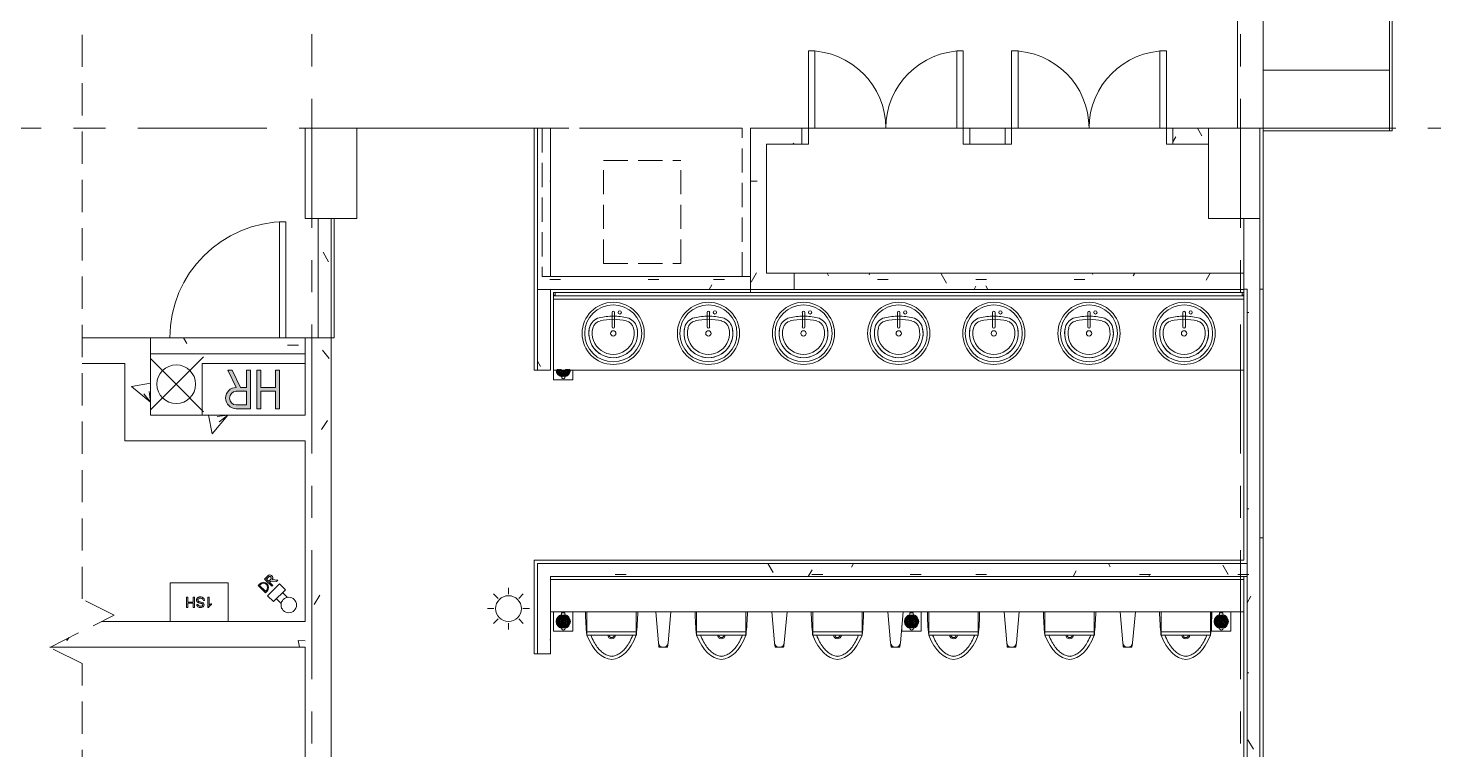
# Model space of a CAD drawing. Header units: millimetres. Extents: x -1834842 to 700335, y -490313101 to 518363.
# Drawn here: x -1243920 to -1233023, y 228350 to 233946 of the extents above; entities that cross this region are included whole.
import ezdxf

# ---------------------------------------------------------------- set-up
doc = ezdxf.new("R2010")
doc.units = ezdxf.units.MM
doc.header["$LTSCALE"] = 0.5
for name, pattern in [('IDA - Grid Line', [3500, 2000, -500, 500, -500]), ('IDA - Hidden 065', [537.5, 375, -162.5]), ('IDA - Hidden 2-1', [750, 500, -250])]:
    doc.linetypes.add(name, pattern=pattern)
for name, color, linetype, lineweight in [('0-1', 8, 'Continuous', 5), ('A-_DETA----_ED-1', 7, 'Continuous', 9), ('A-_FURT----_E', 6, 'Continuous', 9), ('A-_WALL----_H-1', 7, 'Continuous', 9), ('A-_WALLPRTN_E', 8, 'Continuous', 9), ('S-_COLN----_E-2', 7, 'Continuous', 9)]:
    doc.layers.add(name, color=color, linetype=linetype, lineweight=lineweight)
doc.layers.add('0-LOWER ROOF', color=7, linetype='Continuous')
for name, color, linetype, lineweight, true_color in [('A-_DETA----_E-2', 6, 'IDA - Hidden 065', 9, 0xff00ff), ('A-_DETA----_ED-5', 6, 'IDA - Hidden 2-1', 9, 0xff00ff), ('A-_DOOR----_E', 6, 'Continuous', 9, 0xff00ff), ('A-_FLOR----_E', 6, 'Continuous', 9, 0xff00ff), ('A-_GENM----_M', 6, 'Continuous', 9, 0xff00ff), ('A-_HANR----_E3', 6, 'Continuous', 9, 0xff00ff), ('A-_ROOF----_E', 6, 'Continuous', 9, 0xff00ff), ('A-_ROOFPATT_H-1', 9, 'Continuous', 9, 0x808080), ('A-_WALL----_E', 6, 'Continuous', 9, 0xff00ff), ('A-_WALL----_E-1', 6, 'Continuous', 18, 0xff00ff), ('A-_WALL----_H-2', 9, 'Continuous', 9, 0x808080), ('A-_WALLPRTN_E-1', 6, 'Continuous', 18, 0xff00ff), ('A-_WIND----_E', 6, 'Continuous', 9, 0xff00ff), ('M-_SANIFIXR_E', 6, 'Continuous', 9, 0xff00ff), ('S-_ANOTGRID_E-1', 9, 'IDA - Grid Line', 9, 0x808080), ('S-_COLN----_E', 6, 'Continuous', 9, 0xff00ff), ('S-_STRC----_E', 6, 'Continuous', 9, 0xff00ff)]:
    doc.layers.add(name, color=color, linetype=linetype, lineweight=lineweight, true_color=true_color)

# ---------------------------------------------------------------- blocks, each defined once
blk = doc.blocks.new('1599_DB_A_BLK3_1STGD_R21_rvt-2-BLK 2 LOWER ROOF PLAN')
at = {"layer": 'A-_DETA----_ED-1'}
h = blk.add_hatch(color=8, dxfattribs=at)
h.paths.add_polyline_path([(-168436, -120127), (-168436, -119827), (-168466, -119827), (-168466, -119962), (-168513, -119962), (-168578, -119827), (-168611, -119827), (-168546, -119962), (-168568, -119965), (-168588, -119973), (-168605, -119987), (-168618, -120004), (-168626, -120024), (-168629, -120045), (-168626, -120066), (-168618, -120086), (-168605, -120103), (-168588, -120116), (-168568, -120125), (-168546, -120127)])
h.paths.add_polyline_path([(-168546, -120097), (-168560, -120096), (-168573, -120090), (-168583, -120082), (-168592, -120071), (-168597, -120058), (-168599, -120045), (-168597, -120031), (-168592, -120019), (-168583, -120008), (-168573, -119999), (-168560, -119994), (-168546, -119992), (-168466, -119992), (-168466, -120097)])
blk.add_hatch(color=8, dxfattribs=at).paths.add_polyline_path([(-168386, -120127), (-168356, -120127), (-168356, -119992), (-168241, -119992), (-168241, -120127), (-168211, -120127), (-168211, -119827), (-168241, -119827), (-168241, -119962), (-168356, -119962), (-168356, -119827), (-168386, -119827)])
h = blk.add_hatch(color=8, dxfattribs=at)
h.paths.add_polyline_path([(-168377, -121498), (-168320, -121554), (-168300, -121533), (-168295, -121513), (-168300, -121493), (-168315, -121478), (-168335, -121473), (-168355, -121478), (-168363, -121484)])
h.paths.add_polyline_path([(-168365, -121498), (-168351, -121485), (-168335, -121481), (-168319, -121485), (-168307, -121497), (-168303, -121514), (-168307, -121529), (-168320, -121543)])
h.paths.add_polyline_path([(-168327, -121448), (-168270, -121504), (-168263, -121497), (-168288, -121472), (-168278, -121463), (-168234, -121468), (-168223, -121457), (-168267, -121452), (-168264, -121442), (-168265, -121431), (-168272, -121422), (-168282, -121417), (-168293, -121418), (-168303, -121424)])
h.paths.add_polyline_path([(-168312, -121448), (-168292, -121428), (-168293, -121418), (-168289, -121427), (-168287, -121417), (-168286, -121427), (-168278, -121431), (-168275, -121440), (-168278, -121449), (-168295, -121465), (-168303, -121457)])
at = {"layer": 'A-_DETA----_E-2', "color": 8}
for p, q in [((-164624, -117952), (-166174, -117952)), ((-166174, -117952), (-166174, -119102)), ((-164624, -119102), (-164624, -117952)), ((-165699, -119002), (-165699, -118202)), ((-165699, -118202), (-165099, -118202)), ((-165099, -119002), (-165099, -118202)), ((-165699, -119002), (-165099, -119002)), ((-166174, -119102), (-164624, -119102))]:
    blk.add_line(p, q, dxfattribs=at)
at = {"layer": 'A-_DETA----_ED-1', "color": 8}
for p, q in [((-169211, -119737), (-169011, -119937)), ((-168799, -119725), (-169011, -119937)), ((-168811, -120177), (-168811, -119777)), ((-168811, -119777), (-168011, -119777)), ((-168578, -119827), (-168611, -119827)), ((-168611, -119827), (-168546, -119962)), ((-168578, -119827), (-168611, -119827)), ((-168611, -119827), (-168546, -119962)), ((-168578, -119827), (-168513, -119962)), ((-168513, -119962), (-168578, -119827)), ((-168436, -119827), (-168466, -119827)), ((-168466, -119827), (-168466, -119962)), ((-168436, -119827), (-168466, -119827)), ((-168466, -119827), (-168466, -119962)), ((-168436, -119827), (-168436, -120127)), ((-168436, -120127), (-168436, -119827)), ((-168356, -119827), (-168386, -119827)), ((-168386, -120127), (-168386, -119827)), ((-168356, -119827), (-168386, -119827)), ((-168386, -119827), (-168386, -120127)), ((-168356, -119827), (-168356, -119962)), ((-168356, -119962), (-168356, -119827)), ((-168211, -119827), (-168241, -119827)), ((-168241, -119962), (-168241, -119827)), ((-168211, -119827), (-168241, -119827)), ((-168241, -119827), (-168241, -119962)), ((-168211, -120127), (-168211, -119827)), ((-168211, -120127), (-168211, -119827)), ((-168011, -119777), (-168011, -120177)), ((-169211, -120137), (-169011, -119937)), ((-168799, -120150), (-169011, -119937)), ((-168466, -119962), (-168513, -119962)), ((-168466, -119962), (-168513, -119962)), ((-168241, -119962), (-168356, -119962)), ((-168241, -119962), (-168356, -119962)), ((-168546, -119992), (-168466, -119992)), ((-168546, -119992), (-168466, -119992)), ((-168466, -119992), (-168466, -120097)), ((-168466, -119992), (-168466, -120097)), ((-168241, -119992), (-168356, -119992)), ((-168356, -119992), (-168356, -120127)), ((-168356, -119992), (-168241, -119992)), ((-168356, -120127), (-168356, -119992)), ((-168241, -120127), (-168241, -119992)), ((-168241, -119992), (-168241, -120127)), ((-168011, -120177), (-168811, -120177)), ((-168546, -120097), (-168466, -120097)), ((-168466, -120097), (-168546, -120097)), ((-168546, -120127), (-168436, -120127)), ((-168546, -120127), (-168436, -120127)), ((-168386, -120127), (-168356, -120127)), ((-168386, -120127), (-168356, -120127)), ((-168241, -120127), (-168211, -120127)), ((-168241, -120127), (-168211, -120127)), ((-169059, -121777), (-169059, -121477)), ((-169059, -121477), (-168609, -121477)), ((-168609, -121477), (-168609, -121777)), ((-168363, -121484), (-168377, -121498)), ((-168377, -121498), (-168363, -121484)), ((-168365, -121498), (-168358, -121490)), ((-168365, -121498), (-168358, -121490)), ((-168302, -121423), (-168327, -121448)), ((-168327, -121448), (-168302, -121423)), ((-168327, -121448), (-168270, -121504)), ((-168270, -121504), (-168327, -121448)), ((-168312, -121448), (-168292, -121428)), ((-168312, -121448), (-168292, -121428)), ((-168295, -121465), (-168312, -121448)), ((-168312, -121448), (-168295, -121465)), ((-168303, -121577), (-168211, -121486)), ((-168278, -121449), (-168295, -121465)), ((-168295, -121465), (-168278, -121449)), ((-168288, -121472), (-168278, -121463)), ((-168288, -121472), (-168278, -121463)), ((-168263, -121497), (-168288, -121472)), ((-168288, -121472), (-168263, -121497)), ((-168278, -121463), (-168234, -121468)), ((-168234, -121468), (-168278, -121463)), ((-168223, -121457), (-168267, -121452)), ((-168223, -121457), (-168267, -121452)), ((-168234, -121468), (-168223, -121457)), ((-168234, -121468), (-168223, -121457)), ((-168211, -121486), (-168165, -121532)), ((-168931, -121669), (-168931, -121589)), ((-168931, -121589), (-168921, -121589)), ((-168921, -121589), (-168921, -121626)), ((-168879, -121626), (-168879, -121589)), ((-168879, -121589), (-168869, -121589)), ((-168869, -121589), (-168869, -121669)), ((-168767, -121669), (-168767, -121589)), ((-168767, -121589), (-168757, -121589)), ((-168757, -121589), (-168757, -121650)), ((-168377, -121498), (-168320, -121554)), ((-168377, -121498), (-168320, -121554)), ((-168320, -121543), (-168365, -121498)), ((-168365, -121498), (-168320, -121543)), ((-168312, -121535), (-168320, -121543)), ((-168320, -121543), (-168312, -121535)), ((-168320, -121554), (-168307, -121541)), ((-168320, -121554), (-168307, -121541)), ((-168303, -121577), (-168257, -121623)), ((-168270, -121504), (-168263, -121497)), ((-168263, -121497), (-168270, -121504)), ((-168165, -121532), (-168257, -121623)), ((-168198, -121638), (-168235, -121602)), ((-168150, -121590), (-168187, -121553)), ((-166516, -121598), (-166551, -121562)), ((-166436, -121565), (-166436, -121515)), ((-166357, -121598), (-166321, -121562)), ((-168921, -121669), (-168931, -121669)), ((-168921, -121626), (-168879, -121626)), ((-168921, -121636), (-168921, -121669)), ((-168879, -121636), (-168921, -121636)), ((-168879, -121669), (-168879, -121636)), ((-168869, -121669), (-168879, -121669)), ((-168842, -121644), (-168852, -121646)), ((-168791, -121613), (-168801, -121615)), ((-168761, -121669), (-168767, -121669)), ((-168738, -121648), (-168738, -121639)), ((-166549, -121677), (-166599, -121677)), ((-166324, -121677), (-166274, -121677)), ((-168609, -121777), (-169059, -121777)), ((-166516, -121757), (-166551, -121792)), ((-166436, -121790), (-166436, -121840)), ((-166357, -121757), (-166321, -121792))]:
    blk.add_line(p, q, dxfattribs=at)
for centre, radius in [((-169011, -119937), 150), ((-168139, -121649), 60), ((-166436, -121677), 100)]:
    blk.add_circle(centre, radius, dxfattribs=at)
for centre, radius, start, end in [((-168546, -120045), 82.5, 90, 270), ((-168546, -120045), 82.5, 90, 270), ((-168546, -120045), 52.5, 90, 270), ((-168546, -120045), 52.5, 90, 270), ((-168335, -121513), 40, 315, 135), ((-168335, -121513), 40, 315, 135), ((-168335, -121513), 32, 315, 135), ((-168335, -121513), 32, 315, 135), ((-168286, -121439), 22.7, 326.6067, 135), ((-168286, -121439), 22.7, 326.6067, 135), ((-168288, -121440), 13, 315, 111.6586), ((-168288, -121440), 13, 315, 111.6586), ((-168720, -121692), 47.7, 111.9432, 150.2806), ((-168697, -121732), 102, 113.6395, 126.3605)]:
    blk.add_arc(centre, radius, start, end, dxfattribs=at)
for points, knots in [([(-168791, -121613), (-168792, -121610), (-168794, -121604), (-168798, -121597), (-168804, -121592), (-168813, -121587), (-168821, -121586), (-168829, -121586), (-168834, -121587), (-168838, -121588), (-168842, -121590), (-168846, -121593), (-168849, -121596), (-168851, -121599), (-168853, -121602), (-168854, -121606), (-168855, -121609), (-168854, -121613), (-168854, -121617), (-168852, -121621), (-168850, -121623), (-168848, -121625), (-168845, -121627), (-168841, -121630), (-168835, -121632), (-168828, -121634), (-168821, -121636), (-168816, -121637), (-168812, -121639), (-168810, -121639), (-168808, -121640), (-168808, -121641), (-168807, -121641), (-168807, -121641), (-168806, -121642), (-168806, -121643), (-168805, -121645), (-168805, -121646), (-168805, -121646), (-168805, -121647), (-168805, -121648), (-168805, -121648), (-168806, -121650), (-168806, -121651), (-168807, -121653), (-168807, -121654), (-168808, -121655), (-168809, -121655), (-168810, -121656), (-168812, -121657), (-168813, -121658), (-168816, -121659), (-168820, -121659), (-168825, -121659), (-168830, -121658), (-168833, -121657), (-168835, -121656), (-168837, -121655), (-168839, -121654), (-168839, -121653), (-168840, -121652), (-168840, -121652), (-168840, -121652), (-168840, -121651), (-168841, -121650), (-168841, -121648), (-168842, -121646), (-168842, -121644)], [0, 0, 0, 0, 0.0094441, 0.0188882, 0.0283323, 0.0377764, 0.0566646, 0.0661087, 0.0755528, 0.0849969, 0.094441, 0.1038851, 0.1133292, 0.1227733, 0.1322174, 0.1416615, 0.1511056, 0.1605497, 0.1699938, 0.1794379, 0.18416, 0.188882, 0.1983261, 0.2077702, 0.2266584, 0.2455466, 0.2644348, 0.283323, 0.3022112, 0.3116553, 0.3210994, 0.3305435, 0.3352656, 0.3399876, 0.3494317, 0.3588758, 0.3683199, 0.3777641, 0.3824861, 0.3872082, 0.3919302, 0.3966523, 0.4060964, 0.4155405, 0.4249846, 0.4344287, 0.4438728, 0.4533169, 0.462761, 0.4722051, 0.4816492, 0.4910933, 0.5099815, 0.5288697, 0.5477579, 0.5666461, 0.5760902, 0.5855343, 0.5949784, 0.6044225, 0.6091445, 0.6138666, 0.6185886, 0.6233107, 0.6280327, 0.6327548, 0.6421989, 0.6421989, 0.6421989, 0.6421989]), ([(-168801, -121615), (-168804, -121597), (-168834, -121594), (-168845, -121605), (-168844, -121618), (-168827, -121624), (-168809, -121628), (-168799, -121633), (-168794, -121645), (-168797, -121656), (-168803, -121664), (-168816, -121670), (-168834, -121669), (-168844, -121663), (-168849, -121657), (-168851, -121651), (-168852, -121646)], [0, 0, 0, 0, 0.0704694, 0.1354965, 0.1868985, 0.2416058, 0.294004, 0.3404298, 0.3786303, 0.4163415, 0.4561877, 0.5028762, 0.5508129, 0.5917383, 0.6203888, 0.6421989, 0.6421989, 0.6421989, 0.6421989])]:
    blk.add_open_spline(points, degree=3, knots=knots, dxfattribs=at)
at = {"layer": 'A-_DOOR----_E', "color": 8}
for p, q in [((-164111, -117352), (-164061, -117352)), ((-164111, -117952), (-164111, -117352)), ((-164061, -117352), (-164061, -117952)), ((-162911, -117352), (-162961, -117352)), ((-162961, -117352), (-162961, -117952)), ((-162911, -117952), (-162911, -117352)), ((-162536, -117352), (-162486, -117352)), ((-162536, -117952), (-162536, -117352)), ((-162486, -117352), (-162486, -117952)), ((-161336, -117352), (-161386, -117352)), ((-161386, -117352), (-161386, -117952)), ((-161336, -117952), (-161336, -117352)), ((-164111, -117952), (-164161, -117952)), ((-164161, -117952), (-164161, -118077)), ((-164061, -117952), (-164111, -117952)), ((-164111, -118077), (-164111, -117952)), ((-162961, -117952), (-162911, -117952)), ((-162861, -117952), (-162911, -117952)), ((-162911, -117952), (-162911, -118077)), ((-162861, -118077), (-162861, -117952)), ((-162536, -117952), (-162586, -117952)), ((-162586, -117952), (-162586, -118077)), ((-162486, -117952), (-162536, -117952)), ((-162536, -118077), (-162536, -117952)), ((-161386, -117952), (-161336, -117952)), ((-161286, -117952), (-161336, -117952)), ((-161336, -117952), (-161336, -118077)), ((-161286, -118077), (-161286, -117952)), ((-164161, -118077), (-164111, -118077)), ((-162911, -118077), (-162861, -118077)), ((-162586, -118077), (-162536, -118077)), ((-161336, -118077), (-161286, -118077)), ((-168161, -118677), (-168211, -118677)), ((-168211, -118677), (-168211, -119577)), ((-168161, -119577), (-168161, -118677)), ((-169111, -119577), (-168111, -119577)), ((-168211, -119577), (-168161, -119577)), ((-168111, -119702), (-169111, -119702))]:
    blk.add_line(p, q, dxfattribs=at)
for centre, radius, start, end in [((-164111, -117952), 600, 0, 90), ((-162911, -117952), 600, 90, 180), ((-162536, -117952), 600, 0, 90), ((-161336, -117952), 600, 90, 180), ((-168161, -119577), 900, 90, 180)]:
    blk.add_arc(centre, radius, start, end, dxfattribs=at)
at = {"layer": 'A-_FLOR----_E', "color": 8}
for p, q in [((-167811, -117952), (-166211, -117952)), ((-167811, -117952), (-166211, -117952)), ((-166211, -117952), (-167611, -117952)), ((-167611, -117952), (-167611, -118652)), ((-166211, -117952), (-166211, -119202)), ((-166211, -119202), (-166211, -117952)), ((-166211, -117952), (-166211, -119202)), ((-164561, -119202), (-164561, -117952)), ((-164561, -117952), (-160611, -117952)), ((-164561, -119202), (-164561, -117952)), ((-164561, -117952), (-160611, -117952)), ((-160611, -117952), (-164561, -117952)), ((-164561, -117952), (-164561, -119202)), ((-160611, -119202), (-160611, -117952)), ((-167811, -121977), (-167811, -118652)), ((-167811, -118652), (-167811, -123602)), ((-167811, -121977), (-167811, -118652)), ((-167611, -118652), (-167786, -118652)), ((-166211, -119202), (-164561, -119202)), ((-160736, -119202), (-166211, -119202)), ((-166211, -119202), (-164561, -119202)), ((-164561, -119202), (-160736, -119202)), ((-160711, -123327), (-160711, -119202)), ((-169991, -121977), (-168011, -121977)), ((-169991, -121977), (-168011, -121977))]:
    blk.add_line(p, q, dxfattribs=at)
at = {"layer": 'A-_FURT----_E', "color": 8}
for p, q in [((-166086, -119252), (-160736, -119252)), ((-166086, -119277), (-166086, -119252)), ((-160736, -119277), (-166086, -119277)), ((-160749, -119227), (-166074, -119227)), ((-166074, -119240), (-166074, -119227)), ((-166074, -119234), (-166074, -119240)), ((-166074, -119240), (-166074, -119234)), ((-166074, -119234), (-166074, -119240)), ((-166074, -119240), (-166074, -119246)), ((-166074, -119252), (-166074, -119240)), ((-166074, -119240), (-166074, -119246)), ((-166074, -119246), (-166074, -119240)), ((-166074, -119252), (-160749, -119252)), ((-160749, -119227), (-160749, -119240)), ((-160749, -119240), (-160749, -119234)), ((-160749, -119240), (-160749, -119234)), ((-160749, -119234), (-160749, -119240)), ((-160749, -119240), (-160749, -119252)), ((-160749, -119246), (-160749, -119240)), ((-160749, -119240), (-160749, -119246)), ((-160749, -119246), (-160749, -119240)), ((-160736, -119252), (-160736, -119277))]:
    blk.add_line(p, q, dxfattribs=at)
at = {"layer": 'A-_GENM----_M', "color": 8}
for p, q in [((-166111, -121452), (-166111, -121702)), ((-160736, -121452), (-166111, -121452)), ((-160736, -121702), (-160736, -121452)), ((-166111, -121702), (-160736, -121702))]:
    blk.add_line(p, q, dxfattribs=at)
at = {"layer": 'A-_HANR----_E3', "color": 8}
for p, q in [((-160586, -116127), (-160586, -117952)), ((-160786, -117952), (-160786, -116327)), ((-160586, -117952), (-160786, -117952))]:
    blk.add_line(p, q, dxfattribs=at)
at = {"layer": 'A-_ROOF----_E', "color": 8}
for p, q in [((-159606, -117952), (-159606, -115147)), ((-159606, -115147), (-159606, -117952)), ((-159586, -117972), (-159586, -115127)), ((-160586, -116127), (-160586, -117952)), ((-160586, -117952), (-159606, -117952)), ((-160586, -117972), (-160586, -117952)), ((-159606, -117952), (-160586, -117952)), ((-160586, -117972), (-159606, -117972)), ((-159606, -117952), (-159615, -117952)), ((-159606, -117972), (-159606, -117952)), ((-159606, -117972), (-159586, -117972))]:
    blk.add_line(p, q, dxfattribs=at)
at = {"layer": 'A-_ROOFPATT_H-1', "color": 8}
blk.add_line((-159606, -117502), (-160586, -117502), dxfattribs=at)
at = {"layer": 'A-_WALL----_E', "color": 8}
for p, q in [((-166211, -119102), (-166211, -117952)), ((-160611, -117952), (-160611, -118652)), ((-167811, -118652), (-167811, -119577)), ((-160611, -118652), (-160736, -118652)), ((-160611, -119200), (-160611, -118652)), ((-166211, -119102), (-166211, -119202)), ((-166211, -119202), (-166211, -119102)), ((-166111, -119202), (-166086, -119202)), ((-166111, -119227), (-166111, -119202)), ((-166086, -119202), (-164561, -119202)), ((-164561, -119202), (-164436, -119202)), ((-164436, -119202), (-164221, -119202)), ((-160736, -119200), (-160711, -119200)), ((-160711, -119200), (-160736, -119200)), ((-160711, -119200), (-160711, -121127)), ((-160611, -119200), (-160586, -119200)), ((-160586, -119200), (-160611, -119200)), ((-160611, -119200), (-160611, -121127)), ((-166211, -119827), (-166211, -119227)), ((-160711, -121127), (-160711, -121327)), ((-160586, -121127), (-160611, -121127)), ((-160611, -121127), (-160611, -128152)), ((-160611, -121127), (-160586, -121127)), ((-160736, -121327), (-166211, -121327)), ((-166211, -121427), (-166211, -121327)), ((-160736, -121327), (-160711, -121327)), ((-160711, -121327), (-160711, -121427)), ((-160711, -121327), (-160711, -121427)), ((-166211, -122027), (-166211, -121427)), ((-160736, -121427), (-160711, -121427)), ((-160711, -121427), (-160711, -123602))]:
    blk.add_line(p, q, dxfattribs=at)
at = {"layer": 'A-_WALL----_E-1', "color": 8}
for p, q in [((-160586, -117952), (-160611, -117952)), ((-160586, -119200), (-160586, -117952)), ((-160736, -118652), (-160736, -119200)), ((-160736, -119200), (-160736, -121127)), ((-160586, -121127), (-160586, -119200)), ((-160736, -121127), (-160736, -121302)), ((-160586, -128152), (-160586, -121127)), ((-160736, -121427), (-160736, -123602))]:
    blk.add_line(p, q, dxfattribs=at)
at = {"layer": 'A-_WALL----_H-1', "color": 8}
for p, q in [((-166116, -118364), (-166111, -118364)), ((-167830, -118987), (-167872, -118914)), ((-166116, -119126), (-166032, -119126)), ((-165354, -119126), (-165270, -119126)), ((-164860, -119167), (-164881, -119202)), ((-164846, -119126), (-164762, -119126)), ((-160711, -119380), (-160698, -119380)), ((-166188, -119799), (-166211, -119759)), ((-160711, -120904), (-160698, -120904)), ((-164385, -121397), (-164426, -121327)), ((-164083, -121376), (-164112, -121427)), ((-163761, -121327), (-163777, -121356)), ((-162035, -121385), (-162059, -121427)), ((-161771, -121354), (-161786, -121327)), ((-160857, -121413), (-160899, -121341)), ((-165608, -121412), (-165524, -121412)), ((-164084, -121412), (-164000, -121412)), ((-163322, -121412), (-163238, -121412)), ((-162814, -121412), (-162730, -121412)), ((-161544, -121412), (-161460, -121412)), ((-161468, -121419), (-161472, -121427)), ((-160782, -121412), (-160711, -121412)), ((-160711, -121412), (-160698, -121412)), ((-160681, -121580), (-160711, -121633)), ((-166116, -121920), (-166111, -121920)), ((-160711, -122174), (-160698, -122174)), ((-160662, -122767), (-160704, -122694))]:
    blk.add_line(p, q, dxfattribs=at)
at = {"layer": 'A-_WALL----_H-2', "color": 8}
for p, q in [((-161061, -118011), (-161095, -117952)), ((-164225, -118067), (-164231, -118077)), ((-161264, -118018), (-161286, -118057)), ((-164561, -118364), (-164508, -118364)), ((-164513, -119074), (-164555, -119147)), ((-163955, -119096), (-163965, -119077)), ((-163635, -119077), (-163641, -119088)), ((-163041, -119154), (-163083, -119082)), ((-161907, -119086), (-161912, -119077)), ((-161582, -119077), (-161594, -119097)), ((-160996, -119077), (-161027, -119131)), ((-163576, -119126), (-163492, -119126)), ((-162813, -119176), (-162827, -119202)), ((-162814, -119126), (-162730, -119126)), ((-162720, -119202), (-162736, -119175)), ((-162052, -119126), (-161968, -119126)), ((-169210, -119589), (-169211, -119592)), ((-168930, -119622), (-168956, -119577)), ((-168148, -119634), (-168064, -119634)), ((-167877, -119673), (-167826, -119739)), ((-169211, -119928), (-169357, -119955)), ((-169211, -120077), (-169357, -119955)), ((-169211, -120077), (-169262, -120011)), ((-169211, -120077), (-169222, -119994)), ((-168761, -120177), (-168734, -120323)), ((-168611, -120177), (-168734, -120323)), ((-168611, -120177), (-168694, -120188)), ((-168611, -120177), (-168678, -120228)), ((-168611, -120177), (-168611, -120177)), ((-167840, -120218), (-167885, -120289)), ((-167897, -121574), (-167942, -121645)), ((-169861, -121912), (-169859, -121923)), ((-169841, -121902), (-169859, -121923)), ((-168011, -121928), (-168066, -121923)), ((-168066, -121923), (-168056, -121977))]:
    blk.add_line(p, q, dxfattribs=at)
at = {"layer": 'A-_WALLPRTN_E', "color": 8}
for p, q in [((-161011, -118015), (-161011, -117952)), ((-161011, -118077), (-161011, -118015)), ((-166211, -119227), (-166211, -119202)), ((-169111, -119577), (-168111, -119577)), ((-168111, -119702), (-169111, -119702))]:
    blk.add_line(p, q, dxfattribs=at)
at = {"layer": 'A-_WALLPRTN_E-1', "color": 8}
for p, q in [((-167786, -117952), (-167911, -117952)), ((-166236, -117952), (-166236, -119827)), ((-166111, -117952), (-166236, -117952)), ((-166111, -119102), (-166111, -117952)), ((-164336, -117952), (-164561, -117952)), ((-164561, -117952), (-164561, -118077)), ((-164161, -117952), (-164336, -117952)), ((-164161, -118077), (-164161, -117952)), ((-162586, -117952), (-162861, -117952)), ((-162861, -117952), (-162861, -118077)), ((-162586, -118077), (-162586, -117952)), ((-161011, -117952), (-161286, -117952)), ((-161286, -117952), (-161286, -118077)), ((-164561, -118077), (-164561, -119202)), ((-164436, -119077), (-164436, -118077)), ((-164436, -118077), (-164336, -118077)), ((-164336, -118077), (-164161, -118077)), ((-162861, -118077), (-162586, -118077)), ((-161286, -118077), (-161011, -118077)), ((-167911, -118652), (-167911, -119577)), ((-167786, -119577), (-167786, -118652)), ((-164221, -119077), (-164436, -119077)), ((-160736, -119077), (-164221, -119077)), ((-164221, -119077), (-164221, -119202)), ((-164221, -119202), (-164221, -119077)), ((-160736, -119202), (-160736, -119077)), ((-164561, -119102), (-166111, -119102)), ((-164561, -119227), (-164561, -119102)), ((-164221, -119202), (-160736, -119202)), ((-166111, -119827), (-166111, -119227)), ((-166086, -119227), (-166074, -119227)), ((-169211, -119577), (-169741, -119577)), ((-169211, -119577), (-169211, -119777)), ((-169211, -119577), (-168011, -119577)), ((-169211, -119702), (-169211, -119577)), ((-168011, -119577), (-168011, -120177)), ((-168011, -119577), (-167811, -119577)), ((-168011, -119702), (-168011, -119577)), ((-167911, -119577), (-167786, -119577)), ((-167811, -119577), (-167811, -123577)), ((-168011, -119702), (-169211, -119702)), ((-169411, -119777), (-169741, -119777)), ((-169411, -120377), (-169411, -119777)), ((-169211, -119777), (-169211, -120177)), ((-166236, -119827), (-166111, -119827)), ((-169211, -120177), (-168011, -120177)), ((-169211, -120377), (-169411, -120377)), ((-168011, -120377), (-169211, -120377)), ((-168011, -120377), (-168011, -121777)), ((-160736, -121302), (-166236, -121302)), ((-166236, -121302), (-166236, -121327)), ((-166236, -121327), (-166236, -121427)), ((-166236, -121427), (-166236, -122027)), ((-166111, -121427), (-160736, -121427)), ((-166111, -122027), (-166111, -121427)), ((-168011, -121777), (-169591, -121777)), ((-169991, -121977), (-168011, -121977)), ((-168011, -121977), (-168011, -129383)), ((-166236, -122027), (-166111, -122027))]:
    blk.add_line(p, q, dxfattribs=at)
at = {"layer": 'A-_WIND----_E', "color": 8}
blk.add_line((-159636, -117952), (-159686, -117952), dxfattribs=at)
at = {"layer": 'M-_SANIFIXR_E', "color": 8}
for p, q in [((-166086, -119227), (-166086, -119827)), ((-166074, -119227), (-166086, -119227)), ((-166086, -119246), (-166086, -119227)), ((-166086, -119227), (-166074, -119227)), ((-166086, -119246), (-166074, -119246)), ((-166074, -119246), (-166086, -119246)), ((-166086, -119246), (-166086, -119827)), ((-166086, -119246), (-166074, -119246)), ((-160736, -119227), (-160749, -119227)), ((-160749, -119227), (-160736, -119227)), ((-160749, -119246), (-160736, -119246)), ((-160736, -119246), (-160749, -119246)), ((-160749, -119246), (-160736, -119246)), ((-160736, -119827), (-160736, -119230)), ((-160736, -119230), (-160736, -119246)), ((-160736, -119827), (-160736, -119246)), ((-165633, -119381), (-165633, -119492)), ((-165614, -119381), (-165614, -119492)), ((-164896, -119381), (-164896, -119492)), ((-164877, -119381), (-164877, -119492)), ((-164158, -119381), (-164158, -119492)), ((-164139, -119381), (-164139, -119492)), ((-163421, -119381), (-163421, -119492)), ((-163402, -119381), (-163402, -119492)), ((-162683, -119381), (-162683, -119492)), ((-162664, -119381), (-162664, -119492)), ((-161946, -119381), (-161946, -119492)), ((-161927, -119381), (-161927, -119492)), ((-161208, -119381), (-161208, -119492)), ((-161189, -119381), (-161189, -119492)), ((-166086, -119752), (-166086, -119902)), ((-166086, -119827), (-160736, -119827)), ((-166086, -119827), (-160736, -119827)), ((-165936, -119902), (-165936, -119827)), ((-166086, -119902), (-165936, -119902)), ((-166086, -121702), (-166086, -121852)), ((-165936, -121702), (-166086, -121702)), ((-166024, -121710), (-166024, -121724)), ((-165999, -121710), (-166024, -121710)), ((-165999, -121724), (-165999, -121710)), ((-165936, -121852), (-165936, -121702)), ((-165828, -121882), (-165828, -121702)), ((-165445, -121882), (-165445, -121702)), ((-165295, -121702), (-165274, -121943)), ((-165177, -121702), (-165198, -121943)), ((-164978, -121882), (-164978, -121702)), ((-164595, -121882), (-164595, -121702)), ((-164395, -121702), (-164374, -121943)), ((-164277, -121702), (-164298, -121943)), ((-164078, -121882), (-164078, -121702)), ((-163695, -121882), (-163695, -121702)), ((-163495, -121702), (-163474, -121943)), ((-163377, -121702), (-163398, -121943)), ((-163236, -121702), (-163377, -121702)), ((-163324, -121710), (-163324, -121724)), ((-163299, -121710), (-163324, -121710)), ((-163299, -121724), (-163299, -121710)), ((-163236, -121852), (-163236, -121702)), ((-163178, -121882), (-163178, -121702)), ((-162795, -121882), (-162795, -121702)), ((-162595, -121702), (-162574, -121943)), ((-162477, -121702), (-162498, -121943)), ((-162278, -121882), (-162278, -121702)), ((-161895, -121882), (-161895, -121702)), ((-161695, -121702), (-161674, -121943)), ((-161577, -121702), (-161598, -121943)), ((-161378, -121882), (-161378, -121702)), ((-160995, -121882), (-160995, -121702)), ((-160986, -121702), (-160986, -121852)), ((-160836, -121702), (-160986, -121702)), ((-160924, -121710), (-160924, -121724)), ((-160899, -121710), (-160924, -121710)), ((-160899, -121724), (-160899, -121710)), ((-160836, -121852), (-160836, -121702)), ((-163386, -121806), (-163386, -121852)), ((-166086, -121852), (-165936, -121852)), ((-165445, -121857), (-165828, -121857)), ((-165445, -121882), (-165828, -121882)), ((-164595, -121857), (-164978, -121857)), ((-164595, -121882), (-164978, -121882)), ((-163695, -121857), (-164078, -121857)), ((-163695, -121882), (-164078, -121882)), ((-163386, -121852), (-163236, -121852)), ((-162795, -121857), (-163178, -121857)), ((-162795, -121882), (-163178, -121882)), ((-161895, -121857), (-162278, -121857)), ((-161895, -121882), (-162278, -121882)), ((-160995, -121857), (-161378, -121857)), ((-160995, -121882), (-161378, -121882)), ((-160986, -121852), (-160836, -121852)), ((-165273, -121948), (-165271, -121962)), ((-165204, -121977), (-165268, -121977)), ((-165268, -121977), (-165205, -121977)), ((-165201, -121962), (-165200, -121948)), ((-164373, -121948), (-164371, -121962)), ((-164304, -121977), (-164368, -121977)), ((-164368, -121977), (-164305, -121977)), ((-164301, -121962), (-164300, -121948)), ((-163473, -121948), (-163471, -121962)), ((-163404, -121977), (-163468, -121977)), ((-163468, -121977), (-163405, -121977)), ((-163401, -121962), (-163400, -121948)), ((-162573, -121948), (-162571, -121962)), ((-162504, -121977), (-162568, -121977)), ((-162568, -121977), (-162505, -121977)), ((-162501, -121962), (-162500, -121948)), ((-161673, -121948), (-161671, -121962)), ((-161604, -121977), (-161668, -121977)), ((-161668, -121977), (-161605, -121977)), ((-161601, -121962), (-161600, -121948))]:
    blk.add_line(p, q, dxfattribs=at)
for centre in [(-166056, -119827), (-166055, -119839), (-166050, -119850), (-166044, -119827), (-166043, -119859), (-166041, -119840), (-166034, -119850), (-166034, -119866), (-166031, -119827), (-166026, -119842), (-166024, -119857), (-166017, -119833), (-166011, -119847), (-166011, -119860), (-166006, -119833), (-165999, -119857), (-165997, -119842), (-165991, -119827), (-165989, -119866), (-165988, -119850), (-165981, -119840), (-165980, -119859), (-165979, -119827), (-165973, -119850), (-165968, -119839), (-166023, -119871), (-166011, -119872), (-166000, -119871), (-166056, -121777), (-166055, -121766), (-166055, -121789), (-166050, -121755), (-166050, -121800), (-166044, -121777), (-166043, -121746), (-166043, -121809), (-166041, -121765), (-166041, -121790), (-166034, -121739), (-166034, -121754), (-166034, -121800), (-166034, -121816), (-166031, -121777), (-166026, -121763), (-166026, -121792), (-166024, -121747), (-166024, -121807), (-166023, -121734), (-166023, -121821), (-166017, -121772), (-166017, -121783), (-166011, -121732), (-166011, -121745), (-166011, -121757), (-166011, -121797), (-166011, -121810), (-166011, -121822), (-166006, -121772), (-166006, -121783), (-166000, -121734), (-166000, -121821), (-165999, -121747), (-165999, -121807), (-165997, -121763), (-165997, -121792), (-165991, -121777), (-165989, -121739), (-165989, -121816), (-165988, -121754), (-165988, -121800), (-165981, -121765), (-165981, -121790), (-165980, -121746), (-165980, -121809), (-165979, -121777), (-165973, -121755), (-165973, -121800), (-165968, -121766), (-165968, -121789), (-165966, -121777), (-163356, -121777), (-163355, -121766), (-163355, -121789), (-163350, -121755), (-163350, -121800), (-163344, -121777), (-163343, -121746), (-163343, -121809), (-163341, -121765), (-163341, -121790), (-163334, -121739), (-163334, -121754), (-163334, -121800), (-163334, -121816), (-163331, -121777), (-163326, -121763), (-163326, -121792), (-163324, -121747), (-163324, -121807), (-163323, -121734), (-163323, -121821), (-163317, -121772), (-163317, -121783), (-163311, -121732), (-163311, -121745), (-163311, -121757), (-163311, -121797), (-163311, -121810), (-163311, -121822), (-163306, -121772), (-163306, -121783), (-163300, -121734), (-163300, -121821), (-163299, -121747), (-163299, -121807), (-163297, -121763), (-163297, -121792), (-163291, -121777), (-163289, -121739), (-163289, -121816), (-163288, -121754), (-163288, -121800), (-163281, -121765), (-163281, -121790), (-163280, -121746), (-163280, -121809), (-163279, -121777), (-163273, -121755), (-163273, -121800), (-163268, -121766), (-163268, -121789), (-163266, -121777), (-160956, -121777), (-160955, -121766), (-160955, -121789), (-160950, -121755), (-160950, -121800), (-160944, -121777), (-160943, -121746), (-160943, -121809), (-160941, -121765), (-160941, -121790), (-160934, -121739), (-160934, -121754), (-160934, -121800), (-160934, -121816), (-160931, -121777), (-160926, -121763), (-160926, -121792), (-160924, -121747), (-160924, -121807), (-160923, -121734), (-160923, -121821), (-160917, -121772), (-160917, -121783), (-160911, -121732), (-160911, -121745), (-160911, -121757), (-160911, -121797), (-160911, -121810), (-160911, -121822), (-160906, -121772), (-160906, -121783), (-160900, -121734), (-160900, -121821), (-160899, -121747), (-160899, -121807), (-160897, -121763), (-160897, -121792), (-160891, -121777), (-160889, -121739), (-160889, -121816), (-160888, -121754), (-160888, -121800), (-160881, -121765), (-160881, -121790), (-160880, -121746), (-160880, -121809), (-160879, -121777), (-160873, -121755), (-160873, -121800), (-160868, -121766), (-160868, -121789), (-160866, -121777)]:
    blk.add_circle(centre, 5, dxfattribs=at)
for centre, radius, start, end in [((-165624, -119543), 241, 0, 180), ((-165624, -119543), 241, 90, 270), ((-165624, -119543), 241, 270, 90), ((-164886, -119543), 241, 0, 180), ((-164886, -119543), 241, 90, 270), ((-164886, -119543), 241, 270, 90), ((-164149, -119543), 241, 0, 180), ((-164149, -119543), 241, 90, 270), ((-164149, -119543), 241, 270, 90), ((-163411, -119543), 241, 0, 180), ((-163411, -119543), 241, 90, 270), ((-163411, -119543), 241, 270, 90), ((-162674, -119543), 241, 0, 180), ((-162674, -119543), 241, 90, 270), ((-162674, -119543), 241, 270, 90), ((-161936, -119543), 241, 0, 180), ((-161936, -119543), 241, 90, 270), ((-161936, -119543), 241, 270, 90), ((-161199, -119543), 241, 0, 180), ((-161199, -119543), 241, 90, 270), ((-161199, -119543), 241, 270, 90), ((-165624, -119543), 221, 90, 270), ((-165708, -119521), 102, 103.8965, 165.2115), ((-165708, -119521), 102, 103.8965, 165.2115), ((-165624, -119861), 452, 76.1035, 103.8965), ((-165624, -119861), 452, 90, 103.8965), ((-165624, -119381), 9.52, 0, 180), ((-165624, -119543), 221, 270, 90), ((-165624, -119861), 452, 76.1035, 90), ((-165573, -119381), 12.7, 0, 180), ((-165573, -119381), 12.7, 180, 0), ((-165540, -119521), 102, 14.7885, 76.1035), ((-165540, -119521), 102, 14.7885, 76.1035), ((-164886, -119543), 221, 90, 270), ((-164971, -119521), 102, 103.8965, 165.2115), ((-164971, -119521), 102, 103.8965, 165.2115), ((-164886, -119861), 452, 76.1035, 103.8965), ((-164886, -119861), 452, 90, 103.8965), ((-164886, -119381), 9.52, 0, 180), ((-164886, -119543), 221, 270, 90), ((-164886, -119861), 452, 76.1035, 90), ((-164836, -119381), 12.7, 0, 180), ((-164836, -119381), 12.7, 180, 0), ((-164802, -119521), 102, 14.7885, 76.1035), ((-164802, -119521), 102, 14.7885, 76.1035), ((-164149, -119543), 221, 90, 270), ((-164233, -119521), 102, 103.8965, 165.2115), ((-164233, -119521), 102, 103.8965, 165.2115), ((-164149, -119861), 452, 76.1035, 103.8965), ((-164149, -119861), 452, 90, 103.8965), ((-164149, -119381), 9.52, 0, 180), ((-164149, -119543), 221, 270, 90), ((-164149, -119861), 452, 76.1035, 90), ((-164098, -119381), 12.7, 0, 180), ((-164098, -119381), 12.7, 180, 0), ((-164065, -119521), 102, 14.7885, 76.1035), ((-164065, -119521), 102, 14.7885, 76.1035), ((-163411, -119543), 221, 90, 270), ((-163496, -119521), 102, 103.8965, 165.2115), ((-163496, -119521), 102, 103.8965, 165.2115), ((-163411, -119861), 452, 76.1035, 103.8965), ((-163411, -119861), 452, 90, 103.8965), ((-163411, -119381), 9.52, 0, 180), ((-163411, -119543), 221, 270, 90), ((-163411, -119861), 452, 76.1035, 90), ((-163361, -119381), 12.7, 0, 180), ((-163361, -119381), 12.7, 180, 0), ((-163327, -119521), 102, 14.7885, 76.1035), ((-163327, -119521), 102, 14.7885, 76.1035), ((-162674, -119543), 221, 90, 270), ((-162758, -119521), 102, 103.8965, 165.2115), ((-162758, -119521), 102, 103.8965, 165.2115), ((-162674, -119861), 452, 76.1035, 103.8965), ((-162674, -119861), 452, 90, 103.8965), ((-162674, -119381), 9.52, 0, 180), ((-162674, -119543), 221, 270, 90), ((-162674, -119861), 452, 76.1035, 90), ((-162623, -119381), 12.7, 0, 180), ((-162623, -119381), 12.7, 180, 0), ((-162590, -119521), 102, 14.7885, 76.1035), ((-162590, -119521), 102, 14.7885, 76.1035), ((-161936, -119543), 221, 90, 270), ((-162021, -119521), 102, 103.8965, 165.2115), ((-162021, -119521), 102, 103.8965, 165.2115), ((-161936, -119861), 452, 76.1035, 103.8965), ((-161936, -119861), 452, 90, 103.8965), ((-161936, -119381), 9.52, 0, 180), ((-161936, -119543), 221, 270, 90), ((-161936, -119861), 452, 76.1035, 90), ((-161886, -119381), 12.7, 0, 180), ((-161886, -119381), 12.7, 180, 0), ((-161852, -119521), 102, 14.7885, 76.1035), ((-161852, -119521), 102, 14.7885, 76.1035), ((-161199, -119543), 221, 90, 270), ((-161283, -119521), 102, 103.8965, 165.2115), ((-161283, -119521), 102, 103.8965, 165.2115), ((-161199, -119861), 452, 76.1035, 103.8965), ((-161199, -119861), 452, 90, 103.8965), ((-161199, -119381), 9.52, 0, 180), ((-161199, -119543), 221, 270, 90), ((-161199, -119861), 452, 76.1035, 90), ((-161148, -119381), 12.7, 0, 180), ((-161148, -119381), 12.7, 180, 0), ((-161115, -119521), 102, 14.7885, 76.1035), ((-161115, -119521), 102, 14.7885, 76.1035), ((-165624, -119543), 189, 165.2115, 14.7885), ((-165624, -119543), 189, 165.2115, 270), ((-165624, -119543), 163, 165.2115, 14.7885), ((-165708, -119521), 76.2, 103.8965, 165.2115), ((-165624, -119861), 427, 76.1035, 103.8965), ((-165624, -119543), 20.6, 0, 180), ((-165624, -119492), 9.52, 180, 0), ((-165624, -119543), 189, 270, 14.7885), ((-165540, -119521), 76.2, 14.7885, 76.1035), ((-164886, -119543), 189, 165.2115, 14.7885), ((-164886, -119543), 189, 165.2115, 270), ((-164886, -119543), 163, 165.2115, 14.7885), ((-164971, -119521), 76.2, 103.8965, 165.2115), ((-164886, -119861), 427, 76.1035, 103.8965), ((-164886, -119543), 20.6, 0, 180), ((-164886, -119492), 9.52, 180, 0), ((-164886, -119543), 189, 270, 14.7885), ((-164802, -119521), 76.2, 14.7885, 76.1035), ((-164149, -119543), 189, 165.2115, 14.7885), ((-164149, -119543), 189, 165.2115, 270), ((-164149, -119543), 163, 165.2115, 14.7885), ((-164233, -119521), 76.2, 103.8965, 165.2115), ((-164149, -119861), 427, 76.1035, 103.8965), ((-164149, -119543), 20.6, 0, 180), ((-164149, -119492), 9.52, 180, 0), ((-164149, -119543), 189, 270, 14.7885), ((-164065, -119521), 76.2, 14.7885, 76.1035), ((-163411, -119543), 189, 165.2115, 14.7885), ((-163411, -119543), 189, 165.2115, 270), ((-163411, -119543), 163, 165.2115, 14.7885), ((-163496, -119521), 76.2, 103.8965, 165.2115), ((-163411, -119861), 427, 76.1035, 103.8965), ((-163411, -119543), 20.6, 0, 180), ((-163411, -119492), 9.52, 180, 0), ((-163411, -119543), 189, 270, 14.7885), ((-163327, -119521), 76.2, 14.7885, 76.1035), ((-162674, -119543), 189, 165.2115, 14.7885), ((-162674, -119543), 189, 165.2115, 270), ((-162674, -119543), 163, 165.2115, 14.7885), ((-162758, -119521), 76.2, 103.8965, 165.2115), ((-162674, -119861), 427, 76.1035, 103.8965), ((-162674, -119543), 20.6, 0, 180), ((-162674, -119492), 9.52, 180, 0), ((-162674, -119543), 189, 270, 14.7885), ((-162590, -119521), 76.2, 14.7885, 76.1035), ((-161936, -119543), 189, 165.2115, 14.7885), ((-161936, -119543), 189, 165.2115, 270), ((-161936, -119543), 163, 165.2115, 14.7885), ((-162021, -119521), 76.2, 103.8965, 165.2115), ((-161936, -119861), 427, 76.1035, 103.8965), ((-161936, -119543), 20.6, 0, 180), ((-161936, -119492), 9.52, 180, 0), ((-161936, -119543), 189, 270, 14.7885), ((-161852, -119521), 76.2, 14.7885, 76.1035), ((-161199, -119543), 189, 165.2115, 14.7885), ((-161199, -119543), 189, 165.2115, 270), ((-161199, -119543), 163, 165.2115, 14.7885), ((-161283, -119521), 76.2, 103.8965, 165.2115), ((-161199, -119861), 427, 76.1035, 103.8965), ((-161199, -119543), 20.6, 0, 180), ((-161199, -119492), 9.52, 180, 0), ((-161199, -119543), 189, 270, 14.7885), ((-161115, -119521), 76.2, 14.7885, 76.1035), ((-165624, -119543), 241, 180, 0), ((-165624, -119543), 20.6, 180, 0), ((-164886, -119543), 241, 180, 0), ((-164886, -119543), 20.6, 180, 0), ((-164149, -119543), 241, 180, 0), ((-164149, -119543), 20.6, 180, 0), ((-163411, -119543), 241, 180, 0), ((-163411, -119543), 20.6, 180, 0), ((-162674, -119543), 241, 180, 0), ((-162674, -119543), 20.6, 180, 0), ((-161936, -119543), 241, 180, 0), ((-161936, -119543), 20.6, 180, 0), ((-161199, -119543), 241, 180, 0), ((-161199, -119543), 20.6, 180, 0), ((-166011, -119827), 55, 180.0029, 256.95), ((-166011, -119827), 55, 283.05, 359.9971), ((-165966, -119827), 5, 209.5707, 180), ((-166011, -119882), 12.5, 173.475, 6.525), ((-163961, -121682), 1878, 180.6296, 186.1336), ((-167312, -121682), 1878, 353.8664, 359.3704), ((-163111, -121682), 1878, 180.6296, 186.1336), ((-166462, -121682), 1878, 353.8664, 359.3704), ((-162211, -121682), 1878, 180.6296, 186.1336), ((-165562, -121682), 1878, 353.8664, 359.3704), ((-161311, -121682), 1878, 180.6296, 186.1336), ((-164662, -121682), 1878, 353.8664, 359.3704), ((-160411, -121682), 1878, 180.6296, 186.1336), ((-163762, -121682), 1878, 353.8664, 359.3704), ((-159511, -121682), 1878, 180.6296, 186.1336), ((-162862, -121682), 1878, 353.8664, 359.3704), ((-166011, -121777), 55, 103.1366, 256.95), ((-166011, -121777), 55, 283.05, 76.8634), ((-163311, -121777), 55, 103.1366, 256.95), ((-163311, -121777), 55, 283.05, 76.8634), ((-160911, -121777), 55, 103.1366, 256.95), ((-160911, -121777), 55, 283.05, 76.8634), ((-166011, -121832), 12.5, 173.475, 6.525), ((-165636, -121882), 30, 180, 0), ((-165636, -121882), 20, 180, 0), ((-164786, -121882), 30, 180, 0), ((-164786, -121882), 20, 180, 0), ((-163886, -121882), 30, 180, 0), ((-163886, -121882), 20, 180, 0), ((-163311, -121832), 12.5, 173.475, 6.525), ((-162986, -121882), 30, 180, 0), ((-162986, -121882), 20, 180, 0), ((-162086, -121882), 30, 180, 0), ((-162086, -121882), 20, 180, 0), ((-161186, -121882), 30, 180, 0), ((-161186, -121882), 20, 180, 0), ((-160911, -121832), 12.5, 173.475, 6.525), ((-165236, -121939), 38.2, 185, 355), ((-164336, -121939), 38.2, 185, 355), ((-163436, -121939), 38.2, 185, 355), ((-162536, -121939), 38.2, 185, 355), ((-161636, -121939), 38.2, 185, 355)]:
    blk.add_arc(centre, radius, start, end, dxfattribs=at)
for points in [[(-165636, -122072), (-165713, -122062), (-165778, -122008), (-165828, -121882)], [(-165636, -122072), (-165559, -122062), (-165494, -122008), (-165445, -121882)], [(-164786, -122072), (-164863, -122062), (-164928, -122008), (-164978, -121882)], [(-164786, -122072), (-164709, -122062), (-164644, -122008), (-164595, -121882)], [(-163886, -122072), (-163963, -122062), (-164028, -122008), (-164078, -121882)], [(-163886, -122072), (-163809, -122062), (-163744, -122008), (-163695, -121882)], [(-162986, -122072), (-163063, -122062), (-163128, -122008), (-163178, -121882)], [(-162986, -122072), (-162909, -122062), (-162844, -122008), (-162795, -121882)], [(-162086, -122072), (-162163, -122062), (-162228, -122008), (-162278, -121882)], [(-162086, -122072), (-162009, -122062), (-161944, -122008), (-161895, -121882)], [(-161186, -122072), (-161263, -122062), (-161328, -122008), (-161378, -121882)], [(-161186, -122072), (-161109, -122062), (-161044, -122008), (-160995, -121882)], [(-165268, -121977), (-165269, -121977), (-165269, -121975), (-165270, -121970), (-165271, -121966), (-165271, -121963)], [(-165202, -121963), (-165202, -121966), (-165203, -121970), (-165204, -121975), (-165204, -121977), (-165204, -121977)], [(-164368, -121977), (-164369, -121977), (-164369, -121975), (-164370, -121970), (-164371, -121966), (-164371, -121963)], [(-164302, -121963), (-164302, -121966), (-164303, -121970), (-164304, -121975), (-164304, -121977), (-164304, -121977)], [(-163468, -121977), (-163469, -121977), (-163469, -121975), (-163470, -121970), (-163471, -121966), (-163471, -121963)], [(-163402, -121963), (-163402, -121966), (-163403, -121970), (-163404, -121975), (-163404, -121977), (-163404, -121977)], [(-162568, -121977), (-162569, -121977), (-162569, -121975), (-162570, -121970), (-162571, -121966), (-162571, -121963)], [(-162502, -121963), (-162502, -121966), (-162503, -121970), (-162504, -121975), (-162504, -121977), (-162504, -121977)], [(-161668, -121977), (-161669, -121977), (-161669, -121975), (-161670, -121970), (-161671, -121966), (-161671, -121963)], [(-161602, -121963), (-161602, -121966), (-161603, -121970), (-161604, -121975), (-161604, -121977), (-161604, -121977)]]:
    blk.add_open_spline(points, degree=3, dxfattribs=at)
for points, knots in [([(-165633, -122048), (-165644, -122046), (-165664, -122042), (-165694, -122028), (-165721, -122007), (-165757, -121967), (-165783, -121921), (-165798, -121882)], [0, 0, 0, 0, 0.0545115, 0.109023, 0.1635345, 0.218046, 0.327069, 0.327069, 0.327069, 0.327069]), ([(-165636, -122047), (-165627, -122046), (-165607, -122041), (-165578, -122028), (-165550, -122007), (-165513, -121967), (-165488, -121921), (-165472, -121882)], [0.0054531, 0.0054531, 0.0054531, 0.0054531, 0.0545115, 0.109023, 0.1635345, 0.218046, 0.327069, 0.327069, 0.327069, 0.327069]), ([(-164783, -122048), (-164794, -122046), (-164814, -122042), (-164844, -122028), (-164871, -122007), (-164907, -121967), (-164933, -121921), (-164948, -121882)], [0, 0, 0, 0, 0.0545115, 0.109023, 0.1635345, 0.218046, 0.327069, 0.327069, 0.327069, 0.327069]), ([(-164786, -122047), (-164777, -122046), (-164757, -122041), (-164728, -122028), (-164700, -122007), (-164663, -121967), (-164638, -121921), (-164622, -121882)], [0.0054531, 0.0054531, 0.0054531, 0.0054531, 0.0545115, 0.109023, 0.1635345, 0.218046, 0.327069, 0.327069, 0.327069, 0.327069]), ([(-163883, -122048), (-163894, -122046), (-163914, -122042), (-163944, -122028), (-163971, -122007), (-164007, -121967), (-164033, -121921), (-164048, -121882)], [0, 0, 0, 0, 0.0545115, 0.109023, 0.1635345, 0.218046, 0.327069, 0.327069, 0.327069, 0.327069]), ([(-163886, -122047), (-163877, -122046), (-163857, -122041), (-163828, -122028), (-163800, -122007), (-163763, -121967), (-163738, -121921), (-163722, -121882)], [0.0054531, 0.0054531, 0.0054531, 0.0054531, 0.0545115, 0.109023, 0.1635345, 0.218046, 0.327069, 0.327069, 0.327069, 0.327069]), ([(-162983, -122048), (-162994, -122046), (-163014, -122042), (-163044, -122028), (-163071, -122007), (-163107, -121967), (-163133, -121921), (-163148, -121882)], [0, 0, 0, 0, 0.0545115, 0.109023, 0.1635345, 0.218046, 0.327069, 0.327069, 0.327069, 0.327069]), ([(-162986, -122047), (-162977, -122046), (-162957, -122041), (-162928, -122028), (-162900, -122007), (-162863, -121967), (-162838, -121921), (-162822, -121882)], [0.0054531, 0.0054531, 0.0054531, 0.0054531, 0.0545115, 0.109023, 0.1635345, 0.218046, 0.327069, 0.327069, 0.327069, 0.327069]), ([(-162083, -122048), (-162094, -122046), (-162114, -122042), (-162144, -122028), (-162171, -122007), (-162207, -121967), (-162233, -121921), (-162248, -121882)], [0, 0, 0, 0, 0.0545115, 0.109023, 0.1635345, 0.218046, 0.327069, 0.327069, 0.327069, 0.327069]), ([(-162086, -122047), (-162077, -122046), (-162057, -122041), (-162028, -122028), (-162000, -122007), (-161963, -121967), (-161938, -121921), (-161922, -121882)], [0.0054531, 0.0054531, 0.0054531, 0.0054531, 0.0545115, 0.109023, 0.1635345, 0.218046, 0.327069, 0.327069, 0.327069, 0.327069]), ([(-161183, -122048), (-161194, -122046), (-161214, -122042), (-161244, -122028), (-161271, -122007), (-161307, -121967), (-161333, -121921), (-161348, -121882)], [0, 0, 0, 0, 0.0545115, 0.109023, 0.1635345, 0.218046, 0.327069, 0.327069, 0.327069, 0.327069]), ([(-161186, -122047), (-161177, -122046), (-161157, -122041), (-161128, -122028), (-161100, -122007), (-161063, -121967), (-161038, -121921), (-161022, -121882)], [0.0054531, 0.0054531, 0.0054531, 0.0054531, 0.0545115, 0.109023, 0.1635345, 0.218046, 0.327069, 0.327069, 0.327069, 0.327069]), ([(-165271, -121963), (-165271, -121961), (-165271, -121958), (-165271, -121955), (-165271, -121954), (-165270, -121954)], [-1, -1, -1, -1, -0.875, -0.8125, -0.806618, -0.806618, -0.806618, -0.806618]), ([(-165202, -121954), (-165202, -121954), (-165202, -121955), (-165201, -121958), (-165201, -121961), (-165202, -121963)], [-0.193382, -0.193382, -0.193382, -0.193382, -0.1875, -0.125, 0, 0, 0, 0]), ([(-164371, -121963), (-164371, -121961), (-164371, -121958), (-164371, -121955), (-164371, -121954), (-164370, -121954)], [-1, -1, -1, -1, -0.875, -0.8125, -0.806618, -0.806618, -0.806618, -0.806618]), ([(-164302, -121954), (-164302, -121954), (-164302, -121955), (-164301, -121958), (-164301, -121961), (-164302, -121963)], [-0.193382, -0.193382, -0.193382, -0.193382, -0.1875, -0.125, 0, 0, 0, 0]), ([(-163471, -121963), (-163471, -121961), (-163471, -121958), (-163471, -121955), (-163471, -121954), (-163470, -121954)], [-1, -1, -1, -1, -0.875, -0.8125, -0.806618, -0.806618, -0.806618, -0.806618]), ([(-163402, -121954), (-163402, -121954), (-163402, -121955), (-163401, -121958), (-163401, -121961), (-163402, -121963)], [-0.193382, -0.193382, -0.193382, -0.193382, -0.1875, -0.125, 0, 0, 0, 0]), ([(-162571, -121963), (-162571, -121961), (-162571, -121958), (-162571, -121955), (-162571, -121954), (-162570, -121954)], [-1, -1, -1, -1, -0.875, -0.8125, -0.806618, -0.806618, -0.806618, -0.806618]), ([(-162502, -121954), (-162502, -121954), (-162502, -121955), (-162501, -121958), (-162501, -121961), (-162502, -121963)], [-0.193382, -0.193382, -0.193382, -0.193382, -0.1875, -0.125, 0, 0, 0, 0]), ([(-161671, -121963), (-161671, -121961), (-161671, -121958), (-161671, -121955), (-161671, -121954), (-161670, -121954)], [-1, -1, -1, -1, -0.875, -0.8125, -0.806618, -0.806618, -0.806618, -0.806618]), ([(-161602, -121954), (-161602, -121954), (-161602, -121955), (-161601, -121958), (-161601, -121961), (-161602, -121963)], [-0.193382, -0.193382, -0.193382, -0.193382, -0.1875, -0.125, 0, 0, 0, 0])]:
    blk.add_open_spline(points, degree=3, knots=knots, dxfattribs=at)
at = {"layer": 'S-_COLN----_E', "color": 8}
for p, q in [((-161011, -117952), (-161011, -118077)), ((-160611, -118652), (-160611, -117952)), ((-160736, -118652), (-160611, -118652))]:
    blk.add_line(p, q, dxfattribs=at)
at = {"layer": 'S-_COLN----_E-2', "color": 8}
for p, q in [((-167611, -117952), (-168011, -117952)), ((-168011, -117952), (-168011, -118652)), ((-167611, -118652), (-167611, -117952)), ((-160611, -117952), (-161011, -117952)), ((-161011, -118077), (-161011, -118652)), ((-168011, -118652), (-167611, -118652)), ((-161011, -118652), (-160736, -118652))]:
    blk.add_line(p, q, dxfattribs=at)
at = {"layer": 'S-_STRC----_E', "color": 8}
for p, q in [((-168011, -121977), (-169991, -121977)), ((-168011, -125577), (-168011, -121977))]:
    blk.add_line(p, q, dxfattribs=at)
blk = doc.blocks.new('M_Break Line - M_Break Line-5931994-BLK 2 LOWER ROOF PLAN')
at = {"layer": 'A-_DETA----_ED-5', "color": 8}
for p, q in [((-250, 0), (-125, 250)), ((-125, 250), (125, -250)), ((-8670, 0), (-250, 0)), ((125, -250), (250, 0)), ((250, 0), (7301, 0))]:
    blk.add_line(p, q, dxfattribs=at)
blk = doc.blocks.new('BLK2-LOWER ROOF')
at = {"layer": 'S-_ANOTGRID_E-1'}
for p, q in [((-78664.8, -19724.1), (-78664.8, -132449.9)), ((-71464.8, -19724.1), (-71464.8, -132449.9))]:
    blk.add_line(p, q, dxfattribs=at)
at = {"layer": 'S-_ANOTGRID_E-1', "color": 8}
blk.add_line((-85262, -117952.4), (-54403.5, -117952.4), dxfattribs=at)
at = {"layer": '0-1'}
blk.add_blockref('1599_DB_A_BLK3_1STGD_R21_rvt-2-BLK 2 LOWER ROOF PLAN', (89296.6, 0), dxfattribs=at)
at = {"layer": 'A-_DETA----_ED-5', "rotation": 89.9999999999999}
blk.add_blockref('M_Break Line - M_Break Line-5931994-BLK 2 LOWER ROOF PLAN', (-80444.8, -121852.4), dxfattribs=at)

msp = doc.modelspace()

# ---------------------------------------------------------------- block references
at = {"layer": '0-LOWER ROOF', "color": 6}
msp.add_blockref('BLK2-LOWER ROOF', (-1163057, 351122), dxfattribs=at)

doc.saveas('drawing.dxf')
